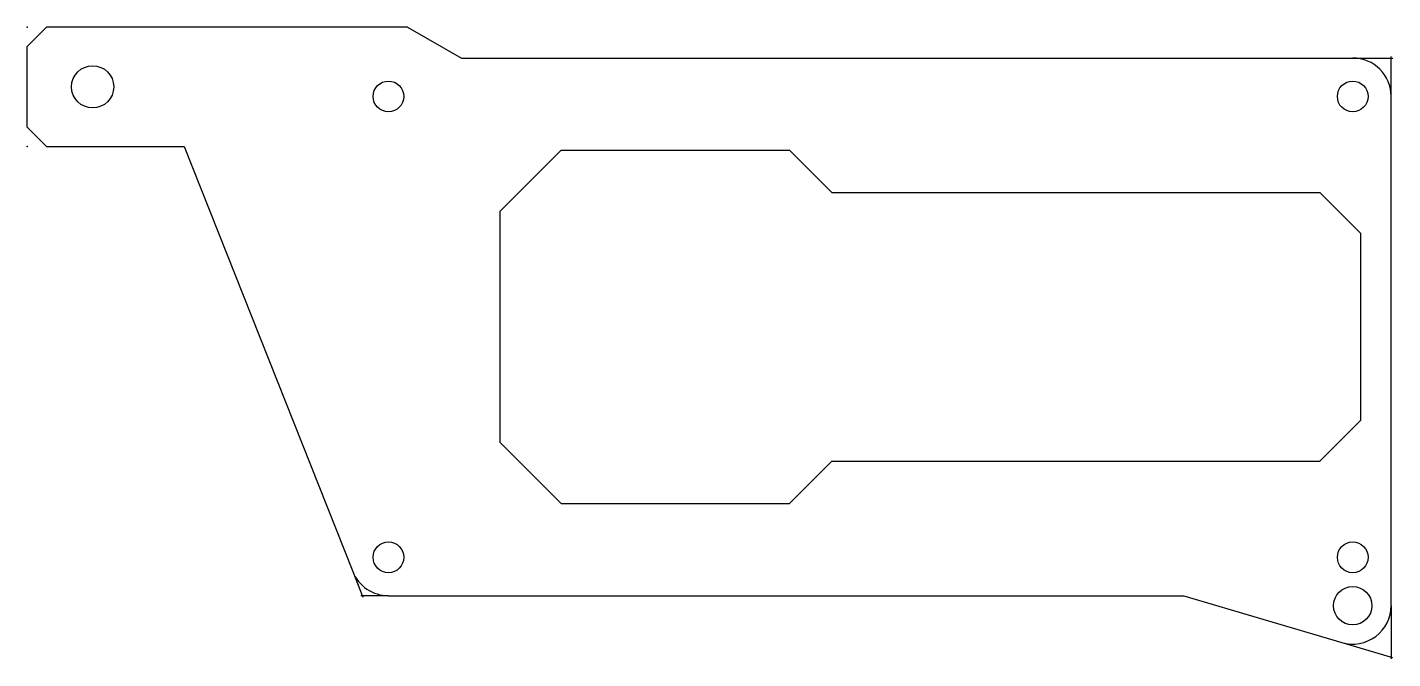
# Model space of a CAD drawing. Header units: millimetres. Extents: x -1775 to 2, y -782 to 40.
import ezdxf

# ---------------------------------------------------------------- set-up
doc = ezdxf.new("R2010")
doc.units = ezdxf.units.MM
doc.header["$PDSIZE"] = -1

msp = doc.modelspace()

# ---------------------------------------------------------------- linework, layer by layer
at = {"color": 7, "linetype": 'Continuous'}
for p, q in [((-1750, 40), (-1775, 15)), ((-1280, 40), (-1750, 40)), ((-1280, 40), (-1210, 0)), ((-1775, -90), (-1775, 15)), ((-1210, 0), (-50, 0)), ((-50, 0), (2, 0)), ((0, -50), (0, 2)), ((0, -713), (0, -50)), ((-1775, -90), (-1750, -115)), ((-1750, -115), (-1571, -115)), ((-1571, -115), (-1351.5, -668.4)), ((-1160, -200), (-1080, -120)), ((-1080, -120), (-783, -120)), ((-783, -120), (-728, -175)), ((-728, -175), (-93, -175)), ((-93, -175), (-40, -228)), ((-1160, -200), (-1160, -500)), ((-40, -228), (-40, -472)), ((-93, -525), (-40, -472)), ((-1160, -500), (-1080, -580)), ((-728, -525), (-783, -580)), ((-728, -525), (-93, -525)), ((-1080, -580), (-783, -580)), ((-1351.5, -668.4), (-1338.3, -701.9)), ((-1305, -700), (-1341, -700)), ((-1305, -700), (-270, -700)), ((-270, -700), (-64.2, -761)), ((0, -713), (0, -782)), ((-64.2, -761), (1.9, -780.6))]:
    msp.add_line(p, q, dxfattribs=at)
for centre, radius in [((-1690, -37.5), 27.5), ((-1305, -50), 20), ((-50, -50), 20), ((-1305, -650), 20), ((-50, -650), 20), ((-50, -713), 25)]:
    msp.add_circle(centre, radius, dxfattribs=at)
for centre, start, end in [((-50, -50), 0, 90), ((-1305, -650), 201.6323, 270), ((-50, -713), 253.4956, 0)]:
    msp.add_arc(centre, 50, start, end, dxfattribs=at)
for p in [(-1775, 40), (0, 0), (-1775, -115)]:
    msp.add_point(p, dxfattribs=at)

doc.saveas('drawing.dxf')
